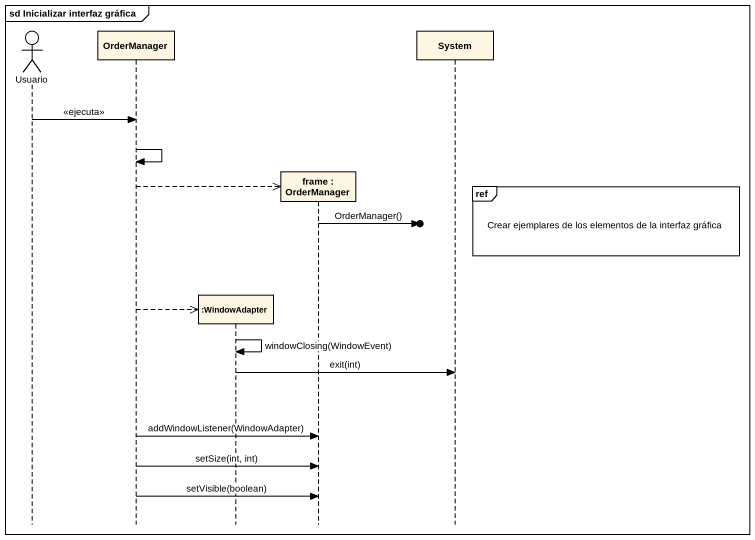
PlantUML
@startuml
mainframe sd Inicializar interfaz gráfica
hide footbox
actor Usuario
participant OrderManager
participant ":WindowAdapter" as WindowAdapter
participant "frame : OrderManager" as frame_
participant System

Usuario -> OrderManager : <<ejecuta>>
OrderManager -> OrderManager
ref over System : Crear ejemplares de los elementos de la interfaz gráfica
OrderManager -->> frame_ **
frame_ ->o] : OrderManager()
OrderManager -->> WindowAdapter **
WindowAdapter -> WindowAdapter : windowClosing(WindowEvent)
WindowAdapter -> System : exit(int)
OrderManager -> frame_ : addWindowListener(WindowAdapter)
OrderManager -> frame_ : setSize(int, int)
OrderManager -> frame_ : setVisible(boolean)
@enduml
